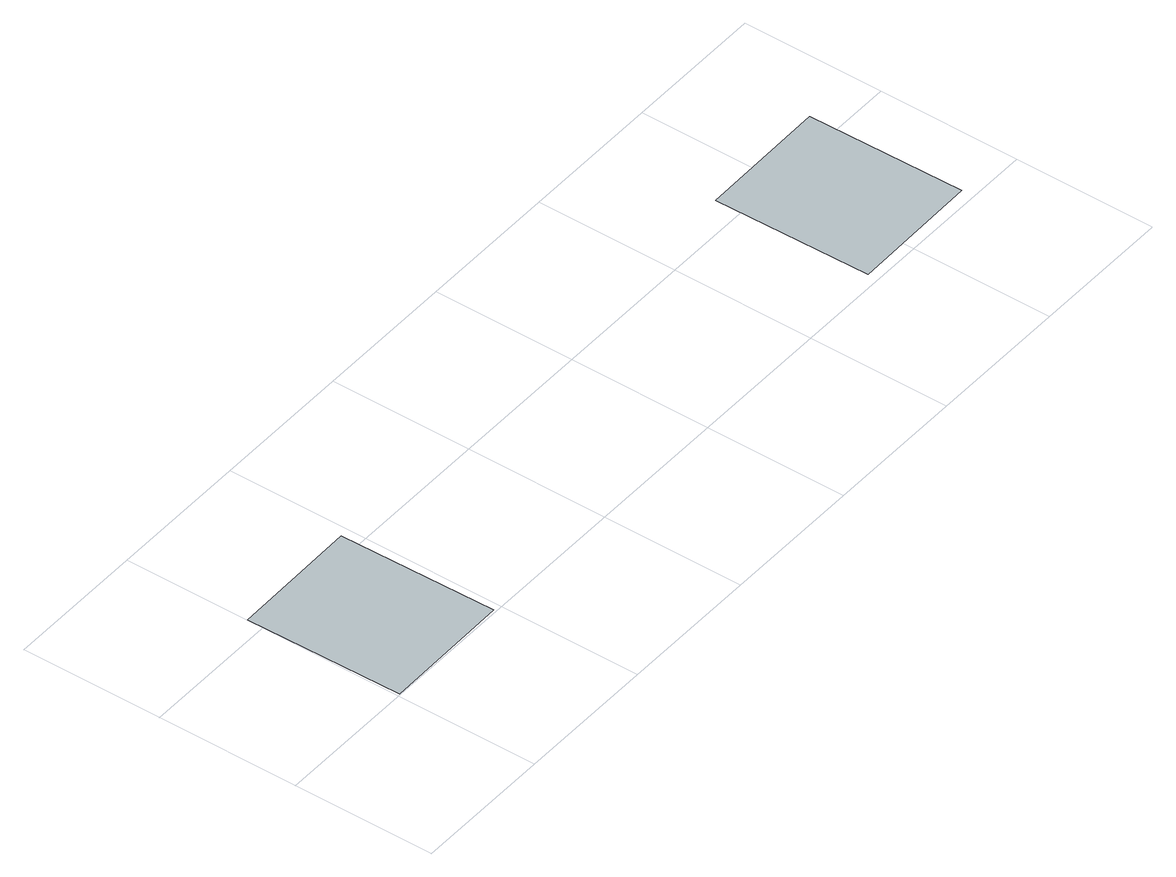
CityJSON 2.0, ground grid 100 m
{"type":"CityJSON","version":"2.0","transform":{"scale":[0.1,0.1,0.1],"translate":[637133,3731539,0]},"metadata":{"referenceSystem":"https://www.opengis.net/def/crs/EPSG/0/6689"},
"CityObjects":{
"object1":{"type":"GenericCityObject","attributes":{"name":"20","告示番号":"福岡県告示第316号","告示年月日":"2019-09-27","名称":"テスト指定区域（面の向き不正）","区域の所在":"古賀市テスト町","区域の面積":"50000","備考":"都市計画法第34条第12号 集落活性化タイプ（テストデータ - 面の向き不正）"},"geometry":[{"type":"MultiSurface","lod":"0","boundaries":[[[0,1,2,3]],[[4,5,6,7]]]}]}
},
"vertices":[
[9,1116,0],[935,1129,0],[951,20,0],[24,7,0],[5584,87,0],[5569,1196,0],[4642,1183,0],[4658,74,0]
]}
